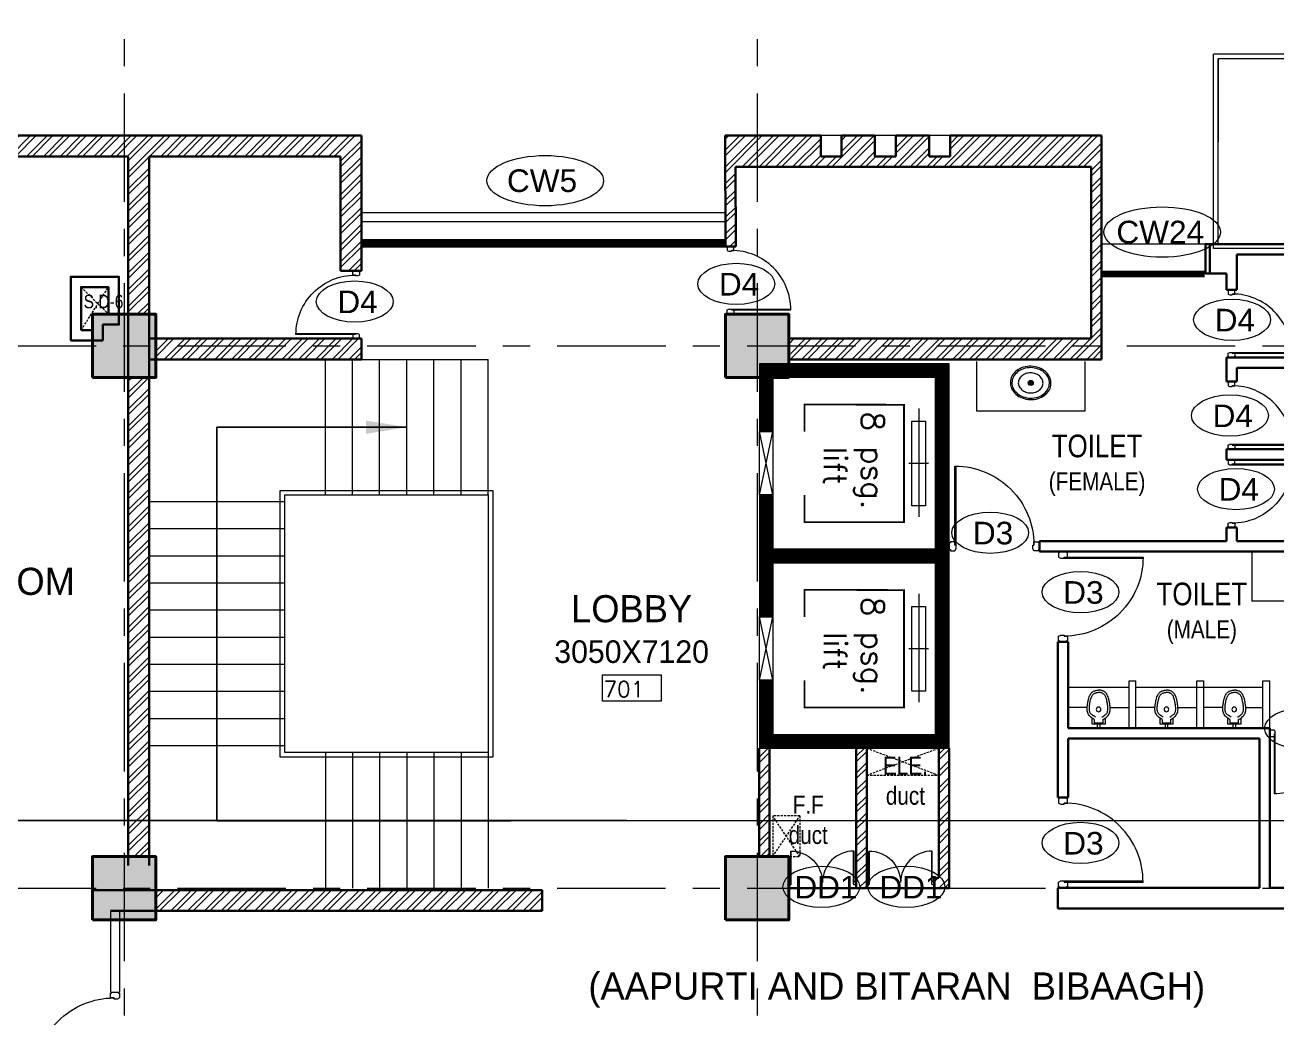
# Model space of a CAD drawing. Header units: millimetres. Extents: x 24487468 to 24959437, y -333213 to 842934.
# Drawn here: x 24732186 to 24746033, y 372747 to 383730 of the extents above; entities that cross this region are included whole.
import ezdxf

# ---------------------------------------------------------------- set-up
doc = ezdxf.new("R2010")
doc.units = ezdxf.units.MM
doc.header["$MEASUREMENT"] = 0
doc.linetypes.add('Centreline', pattern=[21, 12, -3, 3, -3])
doc.linetypes.add('DASHED2', pattern=[0.375, 0.25, -0.125])
doc.layers.get('0').update_dxf_attribs({"lineweight": 5})
for name, color, linetype, lineweight in [('A 0.13 dw', 175, 'Continuous', 5), ('A 0.13parapet partition', 32, 'Continuous', 13), ('A DW', 27, 'Continuous', 13), ('A-DIM', 155, 'Continuous', 9), ('AA-revised text', 52, 'Continuous', 9), ('COLUMN', 12, 'Continuous', 40), ('D-DIM', 63, 'Continuous', 15), ('DIM', 183, 'Continuous', 5), ('Fixture', 181, 'Continuous', 9), ('HACTH', 8, 'Continuous', 0), ('hatch', 9, 'Continuous', 0), ('p1 plan grid lck', 6, 'Continuous', 5), ('room number', 99, 'Continuous', 20), ('stair', 231, 'Continuous', 13), ('text', 7, 'Continuous', 15), ('TEXT ROOM', 3, 'Continuous', 15), ('wall', 53, 'Continuous', 15), ('Wall1', 37, 'Continuous', 30), ('WALL2', 4, 'Continuous', 15), ('win shutters', 140, 'Continuous', 25), ('WINDOWS', 4, 'Continuous', 9)]:
    doc.layers.add(name, color=color, linetype=linetype, lineweight=lineweight)
doc.styles.add('arial', font='times.ttf')
doc.styles.add('LABEL', font='arial.ttf', dxfattribs={"height": 18})
doc.styles.add('ordinary', font='arial.ttf')
doc.styles.add('ROMANS', font='romans__.ttf')
doc.styles.add('sansserif', font='sanss___.ttf')
doc.dimstyles.new('DIM100', dxfattribs={"dimtxt": 300, "dimasz": 250, "dimexe": 100, "dimexo": 100, "dimgap": 150, "dimtad": 1, "dimdec": 0, "dimrnd": 5, "dimzin": 0, "dimdsep": 46, "dimtxsty": 'ROMANS', "dimblk": 'DOTSMALL', "dimcen": 0.09, "dimclrd": 256, "dimclre": 256, "dimclrt": 7, "dimadec": 0, "dimazin": 0, "dimtfac": 1, "dimtdec": 0, "dimtix": 1, "dimtofl": 0, "dimtmove": 1, "dimatfit": 3, "dimfxl": 100, "dimfxlon": 1, "dimtolj": 1, "dimtzin": 0, "dimarcsym": 0})

# ---------------------------------------------------------------- blocks, each defined once
blk = doc.blocks.new('column 350')
at = {"layer": 'COLUMN', "ltscale": 100}
h = blk.add_hatch(color=256, dxfattribs=at)
h.dxf.hatch_style = 1
h.paths.add_polyline_path([(1327.5, 1037.5), (627.5, 1037.5), (627.5, 337.5), (1327.5, 337.5)])
blk.add_lwpolyline([(627.5, 1037.5), (1327.5, 1037.5), (1327.5, 337.5), (627.5, 337.5)], close=True, dxfattribs=at)
blk = doc.blocks.new('_DotSmall')
at = {"color": 0, "linetype": 'ByBlock', "const_width": 0.5}
blk.add_lwpolyline([(-0.0625, 0, 1), (0.0625, 0, 1)], format="xyb", close=True, dxfattribs=at)
blk = doc.blocks.new('fdfsdf')
at = {"layer": 'D-DIM', "linetype": 'Continuous', "ltscale": 1000, "const_width": 150}
blk.add_lwpolyline([(942, 1688), (1617, 1688), (1617, -262), (-433, -262), (-433, 1688), (242, 1688)], dxfattribs=at)
at = {"layer": 'hatch'}
for p, q in [((1059, 0), (123, 0)), ((591, -107), (591, 109))]:
    blk.add_line(p, q, dxfattribs=at)
at = {"layer": 'WALL2'}
for p, q in [((123, 0), (0, 0)), ((1199, 0), (1059, 0))]:
    blk.add_line(p, q, dxfattribs=at)
at = {"layer": 'WALL2', "linetype": 'Continuous', "ltscale": 1000, "const_width": 20}
blk.add_lwpolyline([(242, 1263), (-58, 1263), (-58, 163), (1242, 163), (1242, 1263), (942, 1263)], dxfattribs=at)
at = {"layer": 'WALL2'}
blk.add_lwpolyline([(1059, -76), (123, -76), (123, 76), (1059, 76)], close=True, dxfattribs=at)
blk = doc.blocks.new('fewe')
at = {"layer": 'A DW', "ltscale": 1000}
for p, q in [((750, 1950), (1450, 2100)), ((750, 2100), (1450, 1950)), ((750, 2100), (1450, 2100)), ((1450, 1950), (750, 1950))]:
    blk.add_line(p, q, dxfattribs=at)
at = {"layer": 'D-DIM', "linetype": 'Continuous', "ltscale": 1000}
for points in [[(750, 1950), (750, 2100), (0, 2100), (0, 0), (2200, 0), (2200, 2100), (1450, 2100), (1450, 1950)], [(750, 1950), (150, 1950), (150, 150), (2050, 150), (2050, 1950), (1450, 1950)]]:
    blk.add_lwpolyline(points, dxfattribs=at)
at = {"layer": 'D-DIM', "linetype": 'Continuous'}
blk.add_blockref('fdfsdf', (508, 337), dxfattribs=at)
at = {"layer": 'AA-revised text', "ltscale": 1000, "insert": (1713, 720), "char_height": 250, "width": 1259.28, "attachment_point": 1, "rotation": 180, "style": 'sansserif'}
blk.add_mtext('\\pi40.354;{\\Fromans|c0;8 psg.\\P\\pi427.26;lift}', dxfattribs=at)
blk = doc.blocks.new('S')
at = {"layer": 'stair', "extrusion": (0, 0, -1), "xscale": -1, "zscale": -1, "rotation": 270.0000000800413}
for p in [(-19800978, -159842), (-19800978, -161892)]:
    blk.add_blockref('fewe', p, dxfattribs=at)
blk = doc.blocks.new('Door1000-flat-3')
at = {"layer": 'A 0.13 dw'}
for p, q in [((-38, 0), (-38, -12)), ((38, 0), (-38, 0)), ((-38, -12), (-50, -12)), ((-50, -12), (-50, -63)), ((-50, -63), (-25, -75)), ((-25, -75), (12, -75)), ((12, -75), (12, -63)), ((12, -63), (50, -63)), ((38, -12), (38, 0)), ((50, -12), (38, -12)), ((50, -63), (50, -12)), ((-50, -937), (-25, -925)), ((-50, -988), (-50, -937)), ((-25, -925), (12, -925)), ((12, -925), (12, -937)), ((12, -925), (886, -925)), ((12, -937), (50, -937)), ((12, -937), (886, -937)), ((50, -937), (50, -988)), ((-38, -988), (-50, -988)), ((-38, -1000), (-38, -988)), ((38, -1000), (-38, -1000)), ((50, -988), (38, -988)), ((38, -988), (38, -1000))]:
    blk.add_line(p, q, dxfattribs=at)
blk.add_lwpolyline([(886, -937), (886, -937, 0.414214), (12, -63)], format="xyb", dxfattribs=at)
blk = doc.blocks.new('URINAL-flat-2-flat-1')
at = {"layer": 'Fixture'}
for p, q in [((34898, -102606), (34898, -102366)), ((34889, -102468), (34850, -102468)), ((34850, -102492), (34889, -102492))]:
    blk.add_line(p, q, dxfattribs=at)
for points in [[(34803, -102431, 0.015307), (34788, -102408, 0.030235), (34770, -102387, 0.085356), (34740, -102364, 0.063817), (34717, -102355, 0.036492), (34698, -102352, 0.026744), (34678, -102352, 0.018274), (34658, -102353, 0.011125), (34636, -102356, 0.014084), (34600, -102362, 0.025138), (34565, -102370, 0.031939), (34540, -102380, 0.032616), (34523, -102389, 0.107254), (34494, -102415, 0.068619), (34485, -102434, 0.025503), (34482, -102447, 0.015887), (34479, -102459, 0.009468), (34476, -102479)], [(34777, -102444, 0.008503), (34763, -102422, 0.017924), (34752, -102408, 0.030377), (34741, -102396, 0.126288), (34715, -102381, 0.028405), (34706, -102379, 0.02339), (34696, -102377, 0.02717), (34679, -102377, 0.018325), (34660, -102378, 0.011123), (34640, -102380, 0.018446), (34598, -102387, 0.021502), (34573, -102394, 0.022313), (34555, -102400, 0.029677), (34540, -102407, 0.038753), (34528, -102415, 0.155552), (34509, -102442, 0.025477), (34506, -102452, 0.015887), (34504, -102463, 0.009489), (34501, -102482)], [(34803, -102528, -0.015299), (34787, -102551, -0.030229), (34770, -102572, -0.085355), (34740, -102595, -0.063823), (34717, -102604, -0.036496), (34698, -102607, -0.026747), (34678, -102607, -0.018276), (34657, -102606, -0.011126), (34636, -102603, -0.014084), (34600, -102597, -0.025138), (34565, -102589, -0.031939), (34540, -102579, -0.032616), (34523, -102570, -0.107254), (34494, -102543, -0.068619), (34485, -102524, -0.025503), (34482, -102512, -0.015887), (34479, -102499, -0.009468), (34476, -102479)], [(34777, -102515, -0.008503), (34762, -102537, -0.017924), (34752, -102551, -0.030377), (34741, -102563, -0.126288), (34715, -102578, -0.028405), (34706, -102580, -0.02339), (34696, -102582, -0.02717), (34679, -102582, -0.018325), (34660, -102581, -0.011123), (34640, -102579, -0.018446), (34598, -102571, -0.021502), (34573, -102565, -0.022313), (34555, -102559, -0.029677), (34540, -102552, -0.038753), (34528, -102543, -0.155552), (34509, -102516, -0.025477), (34506, -102507, -0.015887), (34504, -102495, -0.009489), (34501, -102476)]]:
    blk.add_lwpolyline(points, format="xyb", dxfattribs=at)
for points in [[(34786, -102405), (34850, -102405), (34850, -102555), (34785, -102555)], [(34803, -102431), (34839, -102431), (34839, -102528), (34803, -102528)]]:
    blk.add_lwpolyline(points, dxfattribs=at)
blk.add_circle((34690, -102479), 25.6, dxfattribs=at)
blk = doc.blocks.new('eg e-flat-1')
at = {"layer": 'Fixture'}
for p, q in [((-349, 195), (-349, -355)), ((851, 195), (851, -355)), ((269, -41), (232, -41)), ((251, -59), (251, -22)), ((851, -355), (-349, -355))]:
    blk.add_line(p, q, dxfattribs=at)
at = {"layer": 'Fixture', "linetype": 'Continuous'}
for points in [[(475, -48, 0.117634), (461, 21, 0.104469), (414, 84, 0.090016), (344, 126, 0.08192), (256, 144, 0.08192), (168, 132, 0.090016), (96, 95, 0.104469), (44, 35, 0.117634), (26, -33, 0.117634), (40, -102, 0.104469), (87, -166, 0.090016), (157, -207, 0.08192), (245, -225, 0.08192), (333, -213, 0.090016), (405, -176, 0.104469), (457, -116, 0.117634)], [(458, -44, 0.118622), (444, 19, 0.104678), (399, 76, 0.089562), (334, 113, 0.081185), (253, 128, 0.081185), (171, 116, 0.089562), (106, 80, 0.104678), (59, 25, 0.118622), (43, -38, 0.118622), (57, -100, 0.104678), (102, -157, 0.089562), (167, -194, 0.081185), (248, -209, 0.081185), (330, -197, 0.089562), (396, -162, 0.104678), (442, -106, 0.118622)], [(387, -42, 0.118283), (377, -1, 0.104607), (348, 37, 0.089718), (305, 61, 0.081436), (252, 70, 0.081436), (198, 62, 0.089718), (155, 39, 0.104607), (124, 2, 0.118283), (114, -39, 0.118283), (124, -80, 0.104607), (153, -118, 0.089718), (196, -142, 0.081436), (249, -152, 0.081436), (303, -143, 0.089718), (346, -120, 0.104607), (377, -83, 0.118283)]]:
    blk.add_lwpolyline(points, format="xyb", close=True, dxfattribs=at)
at = {"layer": 'Fixture'}
for radius in [27.6, 18.4]:
    blk.add_circle((251, -41), radius, dxfattribs=at)
blk = doc.blocks.new('md1')
at = {"layer": 'A 0.13 dw'}
for p, q in [((-924, 1799), (-936, 1799)), ((-936, 1799), (-936, 1748)), ((-936, 1748), (-911, 1736)), ((-924, 1811), (-924, 1799)), ((-848, 1811), (-924, 1811)), ((-911, 1736), (-874, 1736)), ((-874, 1736), (-874, 1748)), ((-874, 1748), (-836, 1748)), ((-874, 1748), (0, 1748)), ((-874, 1736), (0, 1736)), ((-848, 1799), (-848, 1811)), ((-836, 1799), (-848, 1799)), ((-836, 1748), (-836, 1799)), ((-936, 0), (-911, 12)), ((-936, -51), (-936, 0)), ((-911, 12), (-874, 12)), ((-874, 12), (-874, 0)), ((-874, 12), (0, 12)), ((-874, 0), (-836, 0)), ((-874, 0), (0, 0)), ((-836, 0), (-836, -51)), ((-924, -51), (-936, -51)), ((-924, -63), (-924, -51)), ((-848, -63), (-924, -63)), ((-836, -51), (-848, -51)), ((-848, -51), (-848, -63))]:
    blk.add_line(p, q, dxfattribs=at)
for points in [[(0, 1748), (0, 1748, -0.414214), (-874, 874)], [(0, 0), (0, 0, 0.414214), (-874, 874)]]:
    blk.add_lwpolyline(points, format="xyb", dxfattribs=at)
blk = doc.blocks.new('tiolet2')
at = {"ltscale": 100}
for p, q in [((-464, -320), (-464, -908)), ((-234, -550), (-234, -320))]:
    blk.add_line(p, q, dxfattribs=at)
at = {"layer": 'A 0.13parapet partition', "linetype": 'Continuous', "extrusion": (7.45024e-07, -7.45024e-07, 1)}
for p, q in [((-3934, 1445), (-3934, 1969, 0)), ((-3934, 1969, 0), (-3859, 1969, 0)), ((-3859, 1445, 0), (-3859, 1969, 0)), ((-3184, 1445, 0), (-3184, 1969, 0)), ((-3184, 1969, 0), (-3109, 1969, 0)), ((-3109, 1445, 0), (-3109, 1969, 0)), ((-2454, 1445, 0), (-2454, 1969, 0)), ((-2454, 1969, 0), (-2379, 1969, 0)), ((-2379, 1445, 0), (-2379, 1969, 0))]:
    blk.add_line(p, q, dxfattribs=at)
at = {"layer": 'Fixture', "extrusion": (7.45024e-07, -7.45024e-07, 1)}
for p, q in [((-4609, 1899, 0), (-3934, 1899, 0)), ((-3859, 1899, 0), (-2984, 1899, 0)), ((-3109, 1899, 0), (-2454, 1899, 0)), ((-4144, 1674, 0), (-3934, 1674, 0)), ((-3394, 1674, 0), (-3184, 1674, 0)), ((-2644, 1674, 0), (-2454, 1674, 0))]:
    blk.add_line(p, q, dxfattribs=at)
at = {"layer": 'Fixture', "extrusion": (-7.45024e-07, -7.45024e-07, 1)}
for p, q in [((-4399, 1674, 0), (-4610, 1674, 0)), ((-3649, 1674, 0), (-3860, 1674, 0)), ((-2899, 1674, 0), (-3110, 1674, 0))]:
    blk.add_line(p, q, dxfattribs=at)
at = {"layer": 'HACTH', "ltscale": 100}
for p, q in [((-964, 5175), (-1264, 5475)), ((-1264, 5175), (-964, 5475)), ((-964, 5475), (-1264, 5475)), ((-964, 5475), (-964, 5175)), ((-1264, 5175), (-964, 5175)), ((-764, 4462), (-1264, 4462)), ((-1264, 4462), (-764, 3515)), ((-1264, 3515), (-764, 4462)), ((-764, 4462), (-764, 3515)), ((-1264, 3400), (-764, 2900)), ((-1264, 2900), (-764, 3400)), ((-764, 3400), (-764, 2900)), ((-1264, 2900), (-764, 2900)), ((-764, 825), (-1264, 1825)), ((-1264, 825), (-764, 1825)), ((-764, 1825), (-764, 825)), ((-764, 825), (-1264, 825))]:
    blk.add_line(p, q, dxfattribs=at)
at = {"layer": 'hatch', "ltscale": 100}
blk.add_line((-464, -320), (-464, -550), dxfattribs=at)
at = {"layer": 'Wall1', "ltscale": 100}
for p, q in [((-3041, 6475), (-3041, 6800)), ((-3041, 6800), (-200, 6800)), ((-200, 5295), (-200, 6800)), ((-2744, 6685), (-2744, 6295)), ((-1494, 6685), (-2744, 6685)), ((-1494, 6685), (-1494, 5545)), ((-315, 6685), (-1264, 6685)), ((-1264, 6685), (-1264, 3515)), ((-315, 5295), (-315, 6685)), ((-3041, 6475), (-2976, 6475)), ((-3041, 6475), (-2859, 6475)), ((-2859, 6475), (-2859, 6295)), ((-2859, 6295), (-2744, 6295)), ((-2859, 5545), (-2859, 5280)), ((-1494, 5545), (-2859, 5545)), ((-1264, 5650), (-1264, 3520)), ((-2744, 5430), (-2744, 5280)), ((-1494, 5430), (-2744, 5430)), ((-1494, 5430), (-1494, 4530)), ((-2859, 5280), (-2744, 5280)), ((-200, 5295), (-315, 5295)), ((-2859, 4530), (-2859, 4415)), ((-2859, 4530), (-1494, 4530)), ((-315, 3515), (-315, 4545)), ((-200, 4545), (-315, 4545)), ((-200, 3400), (-200, 4545)), ((-2859, 4415), (-1494, 4415)), ((-1494, 4415), (-1494, 3515)), ((-2859, 3665), (-2859, 3515)), ((-2744, 3665), (-2859, 3665)), ((-2744, 3665), (-2744, 3515)), ((-4924, 3515), (-2859, 3515)), ((-4924, 3515), (-4924, 3400)), ((-2744, 3515), (-1494, 3515)), ((-1264, 3515), (-1079, 3515)), ((-1164, 3515), (-315, 3515)), ((-4924, 3400), (-1379, 3400)), ((-1379, 3400), (-1379, 1445)), ((-1264, 3400), (-1264, 2055)), ((-1264, 3400), (-315, 3400)), ((-1264, 3400), (-1079, 3400)), ((-1164, 3400), (-315, 3400)), ((-315, 2805), (-315, 3400)), ((-200, 2805), (-200, 3405)), ((-1264, 3290), (-1264, 2055)), ((-200, 2805), (-315, 2805)), ((-4724, 680), (-4724, 2400)), ((-4609, 2400), (-4724, 2400)), ((-4609, 1445), (-4609, 2400)), ((-200, 2055), (-1264, 2055)), ((-200, 2055), (-1264, 2055)), ((-200, 750), (-200, 2055)), ((-1264, 1825), (-1264, -320)), ((-315, 1825), (-1264, 1825)), ((-315, 750), (-315, 1825)), ((-4609, 1445), (-2379, 1445)), ((-2379, 1445), (-2379, -320)), ((-1629, 1445), (-1379, 1445)), ((-1629, 1330), (-1629, 1445)), ((-4609, 680), (-4609, 1330)), ((-4609, 1330), (-2494, 1330)), ((-2494, -320), (-2494, 1330)), ((-2379, -320), (-2379, 1295)), ((-1629, 1330), (-1379, 1330)), ((-1379, 1330), (-1379, -320)), ((-200, 750), (-315, 750)), ((-4609, 680), (-4724, 680)), ((-4724, -320), (-4724, -550)), ((-2494, -320), (-4724, -320)), ((-1379, -320), (-2379, -320)), ((-464, -320), (-1264, -320)), ((-234, -550), (-4724, -550))]:
    blk.add_line(p, q, dxfattribs=at)
at = {"layer": 'A 0.13 dw', "xscale": 0.7499724901504649, "yscale": 0.7499724901504649, "zscale": 0.7499724901504649}
for p in [(-2802, 6295), (-2802, 5280)]:
    blk.add_blockref('Door1000-flat-3', p, dxfattribs=at)
at = {"layer": 'A 0.13 dw', "xscale": -1}
for p, rotation in [((-4924, 3458), 270), ((-4666, 2400), 180)]:
    blk.add_blockref('Door1000-flat-3', p, dxfattribs=dict(at, rotation=rotation))
at = {"layer": 'A 0.13 dw', "yscale": 0.7499724901504649, "zscale": 0.7499724901504649}
for p, xscale, rotation in [((-2802, 3665), -0.7499724901504649, 180), ((-1629, 1388), 0.7499724901504649, 270)]:
    blk.add_blockref('Door1000-flat-3', p, dxfattribs=dict(at, xscale=xscale, rotation=rotation))
at = {"layer": 'A 0.13 dw'}
blk.add_blockref('Door1000-flat-3', (-4666, 680), dxfattribs=at)
at = {"layer": 'Fixture', "extrusion": (7.45024e-07, -7.45024e-07, 1), "xscale": -1, "rotation": 89.99999733613608}
for p in [(-106751, 36343, 0), (-106001, 36343, 0), (-105251, 36343, 0)]:
    blk.add_blockref('URINAL-flat-2-flat-1', p, dxfattribs=at)
at = {"layer": 'wall'}
for p in [(-5274, 5305), (-2230, 3205)]:
    blk.add_blockref('eg e-flat-1', p, dxfattribs=at)
at = {"layer": 'WALL2', "xscale": -0.4001994771859112, "yscale": 0.4001994771859112, "zscale": 0.4001994771859112}
blk.add_blockref('md1', (-622, 4570), dxfattribs=at)
at = {"layer": 'WALL2', "xscale": 0.4001994771859112, "yscale": 0.4001994771859112, "zscale": 0.4001994771859112, "rotation": 180}
for p in [(-622, 2780), (-622, 725)]:
    blk.add_blockref('md1', p, dxfattribs=at)
at = {"layer": 'text', "attachment_point": 2, "style": 'LABEL'}
for s, insert, char_height, width in [('\\pi-450,l600,t600;{\\fTechnic|b0|i0|c2|p2; S.D-1}', (-1137, 5373), 150, 4499.81), ('{\\fTechnic|b0|i0|c2|p2;TOILET\\P\\H0.8x;(FEMALE)}', (-4289, 4692), 250, 5130.9), ('\\pi-450,l600,t600;{\\fTechnic|b0|i0|c2|p2;AIR \\PVAULT-1}', (-916, 4139), 150, 4499.81), ('\\pi-450,l600,t600;{\\fTechnic|b0|i0|c2|p2;COMM.\\Pduct}', (-955, 3300), 150, 4499.81), ('{\\fTechnic|b0|i0|c2|p2;TOILET\\P\\H0.8x;(MALE)}', (-3130, 3055), 250, 5990.03), ('\\pi-450,l600,t600;{\\fTechnic|b0|i0|c2|p2;AC.\\Pduct=1}', (-898, 1500), 150, 4499.81)]:
    blk.add_mtext(s, dxfattribs=dict(at, insert=insert, char_height=char_height, width=width))
blk = doc.blocks.new('EEXIT')
at = {"layer": 'WINDOWS', "lineweight": 0}
for p, q in [((0, 4581), (-2150, 4581)), ((-2150, 4581), (-2150, 2781)), ((0, 4581), (0, 2753)), ((-50, 4531), (-2100, 4531)), ((-2100, 4531), (-2100, 2753)), ((-2100, 4531), (-1180, 4531)), ((-50, 4531), (-50, 2781)), ((-1180, 3611), (-1180, 1700)), ((-1180, 3611), (-970, 3611)), ((-970, 3611), (-970, 1700)), ((-2100, 3531), (-1180, 3531)), ((-1130, 3561), (-1130, 1750)), ((-1130, 3561), (-1020, 3561)), ((-1130, 3531), (-1020, 3531)), ((-1100, 3531), (-1100, 1781)), ((-1050, 3531), (-1050, 1781)), ((-1020, 3561), (-1020, 1750)), ((-970, 3531), (-50, 3531)), ((-2100, 3281), (-1180, 3281)), ((-1130, 3281), (-1100, 3281)), ((-1050, 3281), (-1020, 3281)), ((-970, 3281), (-50, 3281)), ((-2100, 3031), (-1180, 3031)), ((-1130, 3031), (-1100, 3031)), ((-1050, 3031), (-1020, 3031)), ((-970, 3031), (-50, 3031)), ((-2150, 2781), (-2150, 731)), ((-2100, 2781), (-1180, 2781)), ((-1130, 2781), (-1100, 2781)), ((-1050, 2781), (-1020, 2781)), ((-970, 2781), (-50, 2781)), ((-50, 2781), (-50, 781)), ((-2100, 2753), (-2100, 781)), ((0, 2753), (0, 731)), ((-2100, 2531), (-1180, 2531)), ((-1130, 2531), (-1100, 2531)), ((-1050, 2531), (-1020, 2531)), ((-970, 2531), (-50, 2531)), ((-2100, 2281), (-1180, 2281)), ((-1130, 2281), (-1100, 2281)), ((-1050, 2281), (-1020, 2281)), ((-970, 2281), (-50, 2281)), ((-2100, 2031), (-1180, 2031)), ((-1130, 2031), (-1100, 2031)), ((-1050, 2031), (-1020, 2031)), ((-970, 2031), (-50, 2031)), ((-2100, 1781), (-1180, 1781)), ((-970, 1700), (-1180, 1700)), ((-1020, 1781), (-1130, 1781)), ((-1020, 1750), (-1130, 1750)), ((-1050, 1781), (-1020, 1781)), ((-970, 1781), (-50, 1781)), ((0, 731), (-2150, 731)), ((-2100, 781), (-1180, 781)), ((-50, 781), (-2100, 781))]:
    blk.add_line(p, q, dxfattribs=at)
blk = doc.blocks.new('SEC')
at = {"layer": 'HACTH', "ltscale": 100}
for points in [[(-25663, 0), (-60348, 0), (-60348, 3449), (-59923, 2854)], [(-34685, 0), (0, 0), (0, 3449), (-425, 2854)]]:
    blk.add_lwpolyline(points, dxfattribs=at)
blk = doc.blocks.new('*U36')
at = {"layer": 'room number'}
blk.add_lwpolyline([(45.9, 40.4), (45.9, 240.4), (490.9, 240.4), (490.9, 40.4)], close=True, dxfattribs=at)
at = {"layer": 'room number', "style": 'ROMANS'}
blk.add_attdef('ROOM_NUM', (53.1, 72.5), '', height=120, dxfattribs=at)

msp = doc.modelspace()

# ---------------------------------------------------------------- hatches: boundary and pattern name
at = {"layer": 'hatch', "ltscale": 100}
h = msp.add_hatch(dxfattribs=at)
h.set_pattern_fill('ANSI32', color=256, scale=350)
h.set_pattern_definition([(45, (24731630.75, 381519.5), (-92.8078, 92.8078), []), (45, (24731692.62, 381519.5), (-92.8078, 92.8078), [])])
h.paths.add_polyline_path([(24735906.5, 382507), (24728255, 382507), (24727355, 382507), (24727355, 382277), (24728255, 382277), (24733328.1, 382277), (24733328.1, 380532), (24733558.1, 380532), (24733558.1, 382277), (24735376.5, 382277), (24735676.5, 382277), (24735676.5, 381012), (24735906.5, 381012)])
h = msp.add_hatch(dxfattribs=at)
h.set_pattern_fill('ANSI32', color=256, scale=350)
h.set_pattern_definition([(45, (24742010.97, 381269.5), (-92.808, 92.808), []), (45, (24742072.84, 381269.5), (-92.808, 92.808), [])])
h.paths.add_polyline_path([(24740986.5, 382507), (24739930.4, 382507), (24739931.5, 381282), (24740046.1, 381282), (24740045.6, 382162), (24743976.5, 382162), (24743976.5, 380262), (24740632.6, 380262), (24740632.6, 380032), (24744091.5, 380032), (24744091.5, 382507), (24742416.5, 382507), (24742416.5, 382277), (24742186.5, 382277), (24742186.5, 382507), (24741816.5, 382507), (24741816.5, 382277), (24741586.5, 382277), (24741586.5, 382507), (24741216.5, 382507), (24741216.5, 382277), (24740986.5, 382277)])
h = msp.add_hatch(dxfattribs=at)
h.set_pattern_fill('ANSI32', color=256, scale=350)
h.set_pattern_definition([(45, (24734769.53, 380147), (-92.808, 92.808), []), (45, (24734831.4, 380147), (-92.808, 92.808), [])])
h.paths.add_polyline_path([(24735906.5, 380262), (24733632.6, 380262), (24733632.6, 380032), (24735906.5, 380032)])
h = msp.add_hatch(dxfattribs=at)
h.set_pattern_fill('ANSI32', color=256, scale=350)
h.set_pattern_definition([(45, (24733443.08, 377182), (-92.808, 92.808), []), (45, (24733504.95, 377182), (-92.808, 92.808), [])])
h.paths.add_polyline_path([(24733558.1, 379832), (24733328.1, 379832), (24733328.1, 374532), (24733558.1, 374532)])
h = msp.add_hatch(dxfattribs=at)
h.set_pattern_fill('ANSI32', color=256, scale=350)
h.set_pattern_definition([(45, (24740363.47, 375132), (-92.808, 92.808), []), (45, (24740425.34, 375132), (-92.808, 92.808), [])])
h.paths.add_polyline_path([(24740421, 375732), (24740308.1, 375732), (24740306, 375732), (24740306, 374532), (24740421, 374532)])
h = msp.add_hatch(dxfattribs=at)
h.set_pattern_fill('ANSI32', color=256, scale=350)
h.set_pattern_definition([(45, (24741437.42, 374957), (-92.808, 92.808), []), (45, (24741499.29, 374957), (-92.808, 92.808), [])])
h.paths.add_polyline_path([(24741494.9, 375732), (24741379.9, 375732), (24741379.9, 374182), (24741494.9, 374182)])
h = msp.add_hatch(dxfattribs=at)
h.set_pattern_fill('ANSI32', color=256, scale=350)
h.set_pattern_definition([(45, (24742325.45, 374957), (-92.808, 92.808), []), (45, (24742387.32, 374957), (-92.808, 92.808), [])])
h.paths.add_polyline_path([(24742406, 375732), (24742291, 375732), (24742291, 374297), (24742244.9, 374297), (24742244.9, 374182), (24742406, 374182)])
h = msp.add_hatch(dxfattribs=at)
h.set_pattern_fill('ANSI32', color=256, scale=350)
h.set_pattern_definition([(45, (24735769.53, 374047), (-92.808, 92.808), []), (45, (24735831.4, 374047), (-92.808, 92.808), [])])
h.paths.add_polyline_path([(24737907, 374162), (24733632, 374162), (24733632, 373932), (24737907, 373932)])

# ---------------------------------------------------------------- linework, layer by layer
at = {"ltscale": 100}
msp.add_lwpolyline([(24728260.6, 382507), (24728247, 370207), (24727348.2, 370207), (24727361.8, 365857), (24735906.5, 365857), (24735906.5, 367037), (24739906.5, 367037), (24739906.5, 365857), (24744083.7, 365857), (24744083.5, 367052), (24755081.8, 367052), (24755082, 381307), (24744091.5, 381307), (24744091.5, 382507), (24739930.4, 382507), (24739931, 381282), (24735907, 381282), (24735906.5, 382507), (24728261.8, 382507)], dxfattribs=at)
at = {"layer": 'A-DIM', "ltscale": 100}
for p, q in [((24735508.1, 378532), (24735508.1, 380032)), ((24735808.1, 378532), (24735808.1, 380032)), ((24735906.5, 380032), (24737308.1, 380032)), ((24736108.1, 378532), (24736108.1, 380032)), ((24736408.1, 378532), (24736408.1, 380032)), ((24736708.1, 378532), (24736708.1, 380032)), ((24737008.1, 378532), (24737008.1, 380032)), ((24737308.1, 378532), (24737308.1, 380032)), ((24735058.1, 378457), (24733558.1, 378457)), ((24735058.1, 378532), (24737308.1, 378532)), ((24735058.1, 378157), (24733558.1, 378157)), ((24735058.1, 377857), (24733558.1, 377857)), ((24735058.1, 377557), (24733558.1, 377557)), ((24735058.1, 377257), (24733558.1, 377257)), ((24735058.1, 376957), (24733558.1, 376957)), ((24735058.1, 376657), (24733558.1, 376657)), ((24735058.1, 376357), (24733558.1, 376357)), ((24735058.1, 376057), (24733558.1, 376057)), ((24735058.1, 375757), (24733558.1, 375757)), ((24735508.1, 375682), (24735508.1, 374182)), ((24735808.1, 375682), (24735808.1, 374182)), ((24736108.1, 375682), (24736108.1, 374182)), ((24736408.1, 375682), (24736408.1, 374182)), ((24736708.1, 375682), (24736708.1, 374182)), ((24737008.1, 375682), (24737008.1, 374182)), ((24737308.1, 375682), (24737308.1, 374182)), ((24734308.1, 374926.5), (24737558.8, 374926.5))]:
    msp.add_line(p, q, dxfattribs=at)
for points in [[(24737358.1, 375632), (24735008.1, 375632), (24735008.1, 378582), (24737358.1, 378582)], [(24737308.1, 375682), (24735058.1, 375682), (24735058.1, 378532), (24737308.1, 378532)]]:
    msp.add_lwpolyline(points, close=True, dxfattribs=at)
at = {"layer": 'HACTH', "linetype": 'DASHED2', "ltscale": 100}
for p, q in [((24732806.5, 380832), (24733108.5, 380532)), ((24732807.6, 380357), (24733108.5, 380832)), ((24741494.9, 375732), (24742291, 375432)), ((24741494.9, 375432), (24742291, 375732)), ((24741494.9, 375432), (24742291, 375432)), ((24740756, 374532), (24740456, 374982)), ((24740456, 374532), (24740756, 374982)), ((24740756, 374982), (24740456, 374982)), ((24740456, 374982), (24740456, 374532)), ((24740756, 374982), (24740756, 374532)), ((24740456, 374532), (24740756, 374532))]:
    msp.add_line(p, q, dxfattribs=at)
at = {"layer": 'hatch', "ltscale": 100}
msp.add_line((24740306, 375732), (24742406, 375732), dxfattribs=at)
at = {"layer": 'p1 plan grid lck', "linetype": 'Centreline', "ltscale": 100}
for p, q in [((24733282.6, 397674.9), (24733282.6, 350827.9)), ((24740282.6, 397674.9), (24740282.6, 350827.9)), ((24708671.7, 380182), (24761061.5, 380182)), ((24708671.2, 374182), (24761060.9, 374182))]:
    msp.add_line(p, q, dxfattribs=at)
at = {"layer": 'text', "ltscale": 100}
for centre, major_axis, ratio in [((24737939.3, 382008.7), (-645.2, 0), 0.4312913), ((24744763.1, 381440.4), (-645.2, 0), 0.4312913), ((24740052.5, 380866.9), (-424.8, 0), 0.5372842), ((24735832.5, 380671.7), (-424.8, 0), 0.5372842), ((24745536.1, 380470), (-424.8, 0), 0.5372842), ((24745512.6, 379410.8), (-424.8, 0), 0.5372842), ((24745579.2, 378597.9), (-424.8, 0), 0.5372842), ((24742861.1, 378114.2), (-424.8, 0), 0.5372842), ((24743860.7, 377457.4), (-424.8, 0), 0.5372842), ((24746321.4, 375949.4), (-424.8, 0), 0.5372842), ((24743860.7, 374683.2), (-424.8, 0), 0.5372842), ((24740993.2, 374197.8), (-424.8, 0), 0.5372842), ((24741933.9, 374197.8), (-424.8, 0), 0.5372842)]:
    msp.add_ellipse(centre, major_axis=major_axis, ratio=ratio, dxfattribs=at)
at = {"layer": 'wall', "ltscale": 100}
for p, q in [((24735906.5, 381657), (24739930.4, 381657)), ((24735906.5, 381557), (24739930.4, 381557)), ((24754656.5, 381307), (24744091.5, 381307))]:
    msp.add_line(p, q, dxfattribs=at)
at = {"layer": 'Wall1', "ltscale": 100}
for p, q in [((24735906.5, 382507), (24728255, 382507)), ((24735906.5, 382507), (24735906.5, 381012)), ((24739930.4, 382507), (24739931.5, 381282)), ((24740986.5, 382507), (24739930.4, 382507)), ((24740986.5, 382277), (24740986.5, 382507)), ((24741586.5, 382507), (24741216.5, 382507)), ((24741216.5, 382277), (24741216.5, 382507)), ((24741586.5, 382277), (24741586.5, 382507)), ((24741816.5, 382277), (24741816.5, 382507)), ((24742186.5, 382507), (24741816.5, 382507)), ((24742186.5, 382277), (24742186.5, 382507)), ((24742416.5, 382277), (24742416.5, 382507)), ((24744091.5, 382507), (24742416.5, 382507)), ((24744091.5, 382507), (24744091.5, 380032)), ((24728255, 382277), (24733328.1, 382277)), ((24730848.8, 382277), (24733328.1, 382277)), ((24733328.1, 374432), (24733328.1, 382277)), ((24733558.1, 374432), (24733558.1, 382277)), ((24733558.1, 382277), (24735376.5, 382277)), ((24733558.1, 382277), (24735676.5, 382277)), ((24735676.5, 382277), (24735676.5, 381012)), ((24741216.5, 382277), (24740986.5, 382277)), ((24741816.5, 382277), (24741586.5, 382277)), ((24742416.5, 382277), (24742186.5, 382277)), ((24740045.6, 382162), (24740046.1, 381282)), ((24743976.5, 382162), (24740045.6, 382162)), ((24743976.5, 382162), (24743976.5, 380262)), ((24735906.5, 381327), (24739930.4, 381327)), ((24739931.5, 381282), (24735906.5, 381282)), ((24739931.5, 381282), (24740046.5, 381282)), ((24735906.5, 381012), (24735676.5, 381012)), ((24735906.5, 380262), (24733558.1, 380262)), ((24735906.5, 380262), (24735906.5, 380032)), ((24743976.5, 380262), (24740632.6, 380262)), ((24735906.5, 380032), (24733558.1, 380032)), ((24744091.5, 380032), (24740632.6, 380032)), ((24733328.1, 374432), (24733328.1, 379932)), ((24740306, 375732), (24740306, 374532)), ((24740421, 375732), (24740421, 374532)), ((24741379.9, 375732), (24741379.9, 374182)), ((24741494.9, 375732), (24741494.9, 374182)), ((24742291, 375732), (24742291, 374297)), ((24742406, 375732), (24742406, 374182)), ((24742244.9, 374297), (24742291, 374297)), ((24742244.9, 374297), (24742244.9, 374182)), ((24737907, 374162), (24732932, 374162)), ((24737907, 374162), (24737907, 373932)), ((24740629.9, 374182), (24742406, 374182)), ((24737907, 373932), (24733132, 373932))]:
    msp.add_line(p, q, dxfattribs=at)
for points in [[(24745291.5, 380982.5), (24745241.5, 380982.5), (24745241.5, 381307), (24745291.5, 381307)], [(24733047.6, 380242), (24733047.6, 380417), (24733223.5, 380417), (24733223.5, 380947), (24732691.3, 380947), (24732692.8, 380242)]]:
    msp.add_lwpolyline(points, close=True, dxfattribs=at)
msp.add_lwpolyline([(24732932.6, 380357), (24732932.6, 380532), (24733108.5, 380532), (24733108.5, 380832), (24732806.5, 380832), (24732807.6, 380357), (24732932.6, 380357)], dxfattribs=at)
at = {"layer": 'WALL2', "ltscale": 100}
for p, q in [((24733132, 373932), (24733132, 373032)), ((24733232, 373932), (24733232, 373032)), ((24733132, 373032), (24733232, 373032))]:
    msp.add_line(p, q, dxfattribs=at)
at = {"layer": 'win shutters', "ltscale": 100, "const_width": 75}
for points in [[(24735906.5, 381327), (24739930.4, 381327)], [(24745231.5, 380977), (24744091.5, 380977)]]:
    msp.add_lwpolyline(points, dxfattribs=at)

# ---------------------------------------------------------------- block references
msp.add_blockref('tiolet2', (24748332, 374507.5))
at = {"layer": 'A 0.13 dw', "yscale": 0.7523877795325244, "zscale": 0.7523877795325244}
for p, xscale in [((24739988.9, 381284.4), 0.7523877795325244), ((24735849, 381012), -0.7523877795325244)]:
    msp.add_blockref('Door1000-flat-3', p, dxfattribs=dict(at, xscale=xscale))
at = {"layer": 'A 0.13 dw', "xscale": -1}
msp.add_blockref('Door1000-flat-3', (24733182, 373032), dxfattribs=at)
at = {"layer": 'A-DIM'}
msp.add_blockref('S', (4941429.6, 537624.5), dxfattribs=at)
at = {"layer": 'COLUMN', "rotation": 89.99999999994951}
for p in [(24733970.1, 379204.5), (24740970.1, 379204.5), (24733969.5, 373204.5), (24740969.5, 373204.5)]:
    msp.add_blockref('column 350', p, dxfattribs=at)
at = {"layer": 'DIM', "rotation": 270}
msp.add_blockref('EEXIT', (24744601.4, 381257), dxfattribs=at)
at = {"layer": 'HACTH'}
msp.add_blockref('SEC', (24764503.2, 374932), dxfattribs=at)
at = {"layer": 'room number', "xscale": 1.456692913385827, "yscale": 1.456692913385827, "zscale": 0.984251968503937}
msp.add_blockref('*U36', (24738507.2, 376191.3), dxfattribs=at).add_auto_attribs({'ROOM_NUM': '701'})
at = {"layer": 'WALL2', "yscale": 0.4001994771859112, "zscale": 0.4001994771859112}
for p, xscale, rotation in [((24741354.8, 374594.1), 0.4001994771859112, 89.99999999999999), ((24741520.1, 374594.1), -0.4001994771859112, 270)]:
    msp.add_blockref('md1', p, dxfattribs=dict(at, xscale=xscale, rotation=rotation))

# ---------------------------------------------------------------- texts
at = {"layer": 'text', "ltscale": 100, "char_height": 250, "width": 373.513, "attachment_point": 1, "style": 'ordinary'}
for s, insert in [('CW5', (24737516.1, 382133.9)), ('CW24', (24744256.6, 381565.5))]:
    msp.add_mtext(s, dxfattribs=dict(at, insert=insert))
at = {"layer": 'text', "ltscale": 100, "char_height": 200, "attachment_point": 1, "style": 'ordinary'}
for s, insert in [('{\\H1.25x;D4}', (24739860.6, 380988.5)), ('{\\H1.25x;D4}', (24735640.6, 380793.4)), ('{\\H1.25x;D4}', (24745344.2, 380591.7)), ('{\\H1.25x;D4}', (24745320.8, 379532.4)), ('{\\H1.25x;D4}', (24745387.3, 378719.6)), ('{\\H1.25x;D3}', (24742669.2, 378235.9)), ('{\\H1.25x;D3}', (24743668.8, 377579)), ('{\\H1.25x;D3}', (24743668.8, 374804.9)), ('{\\H1.25x;DD1}', (24740695.1, 374319.4)), ('{\\H1.25x;DD1}', (24741635.9, 374319.4))]:
    msp.add_mtext_dynamic_manual_height_columns(s, width=373.513, gutter_width=15, heights=[0], dxfattribs=dict(at, insert=insert))
at = {"layer": 'text', "width": 4499.814, "attachment_point": 2, "style": 'LABEL'}
for s, insert, char_height in [('\\pi-450,l600,t600;{\\fTechnic|b0|i0|c2|p2;S.D-6}', (24732978.7, 380747.2), 150), ('\\pi-600,l800,t800;{\\fTechnic|b0|i0|c2|p2;ELE.\\Pduct}', (24741823.1, 375639.1), 200), ('\\pi-600,l800,t800;{\\fTechnic|b0|i0|c2|p2;F.F\\Pduct}', (24740748.3, 375205.3), 200)]:
    msp.add_mtext(s, dxfattribs=dict(at, insert=insert, char_height=char_height))
at = {"layer": 'TEXT ROOM', "char_height": 300, "attachment_point": 5, "style": 'arial'}
for s, insert, width in [('{\\fNirmala UI|b0|i0|c0|p34;MEETING ROOM\\P\\H0.83333x;5050X10245}', (24731143.3, 377350.2), 4404.869), ('{\\fTechnic|b0|i0|c2|p2;\\P\\fNirmala UI|b0|i0|c0|p34;LOBBY\\P\\H0.83334x;3050X7120}', (24738894.8, 377297.5), 4153.919), ('{\\fNirmala UI|b0|i0|c0|p34;(AAPURTI AND BITARAN  BIBAAGH)}', (24741827.3, 373055.6), 13524.366)]:
    msp.add_mtext(s, dxfattribs=dict(at, insert=insert, width=width))

# ---------------------------------------------------------------- leaders
at = {"layer": 'A-DIM', "ltscale": 100}
msp.add_leader([(24736408.1, 379282), (24734308.1, 379282), (24734308.1, 374926.5)], dimstyle='DIM100', override={"dimasz": 450, "dimgap": 150, "dimtad": 0, "dimfxl": 300}, dxfattribs=at)

doc.saveas('drawing.dxf')
